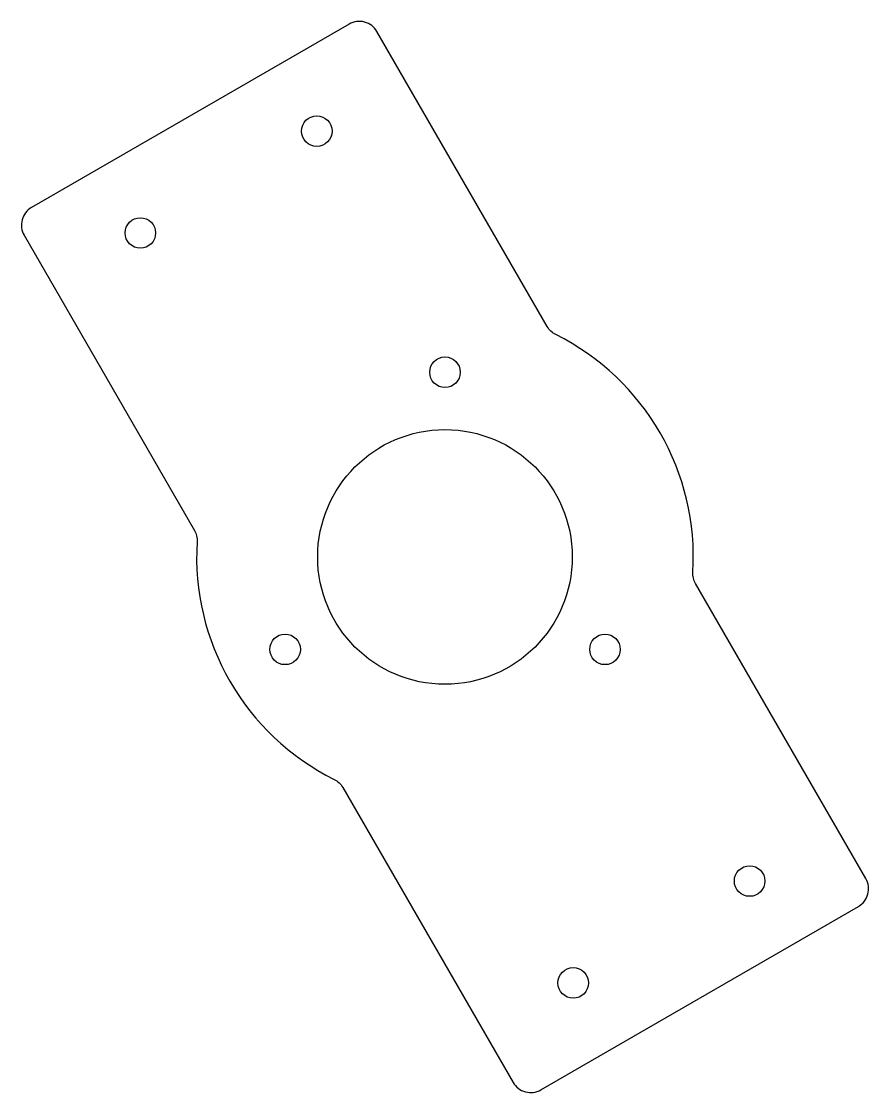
# Model space of a CAD drawing. Header units: millimetres. Extents: x -49 to 34, y 21 to 126.
import ezdxf

# ---------------------------------------------------------------- set-up
doc = ezdxf.new("R2010")
doc.units = ezdxf.units.MM

msp = doc.modelspace()

# ---------------------------------------------------------------- linework, layer by layer
msp.add_lwpolyline([(-47.76, 108.07, 0.414214), (-48.49, 105.34), (-31.77, 76.38, -0.147235), (-31.51, 75.26, 0.300996), (-18.05, 51.94, -0.147235), (-17.21, 51.15), (-0.49, 22.2, 0.414214), (2.24, 21.47), (33.42, 39.47, 0.414214), (34.15, 42.2), (17.43, 71.15, -0.147235), (17.17, 72.28, 0.300996), (3.71, 95.59, -0.147235), (2.87, 96.38), (-13.85, 125.34, 0.414214), (-16.58, 126.07)], format="xyb", close=True)
for centre, radius in [((-19.76, 115.57), 1.5), ((-37.08, 105.57), 1.5), ((-7.17, 91.9), 1.5), ((-7.17, 73.77), 12.5), ((-22.87, 64.7), 1.5), ((8.54, 64.7), 1.5), ((22.74, 41.96), 1.5), ((5.42, 31.96), 1.5)]:
    msp.add_circle(centre, radius)

doc.saveas('drawing.dxf')
